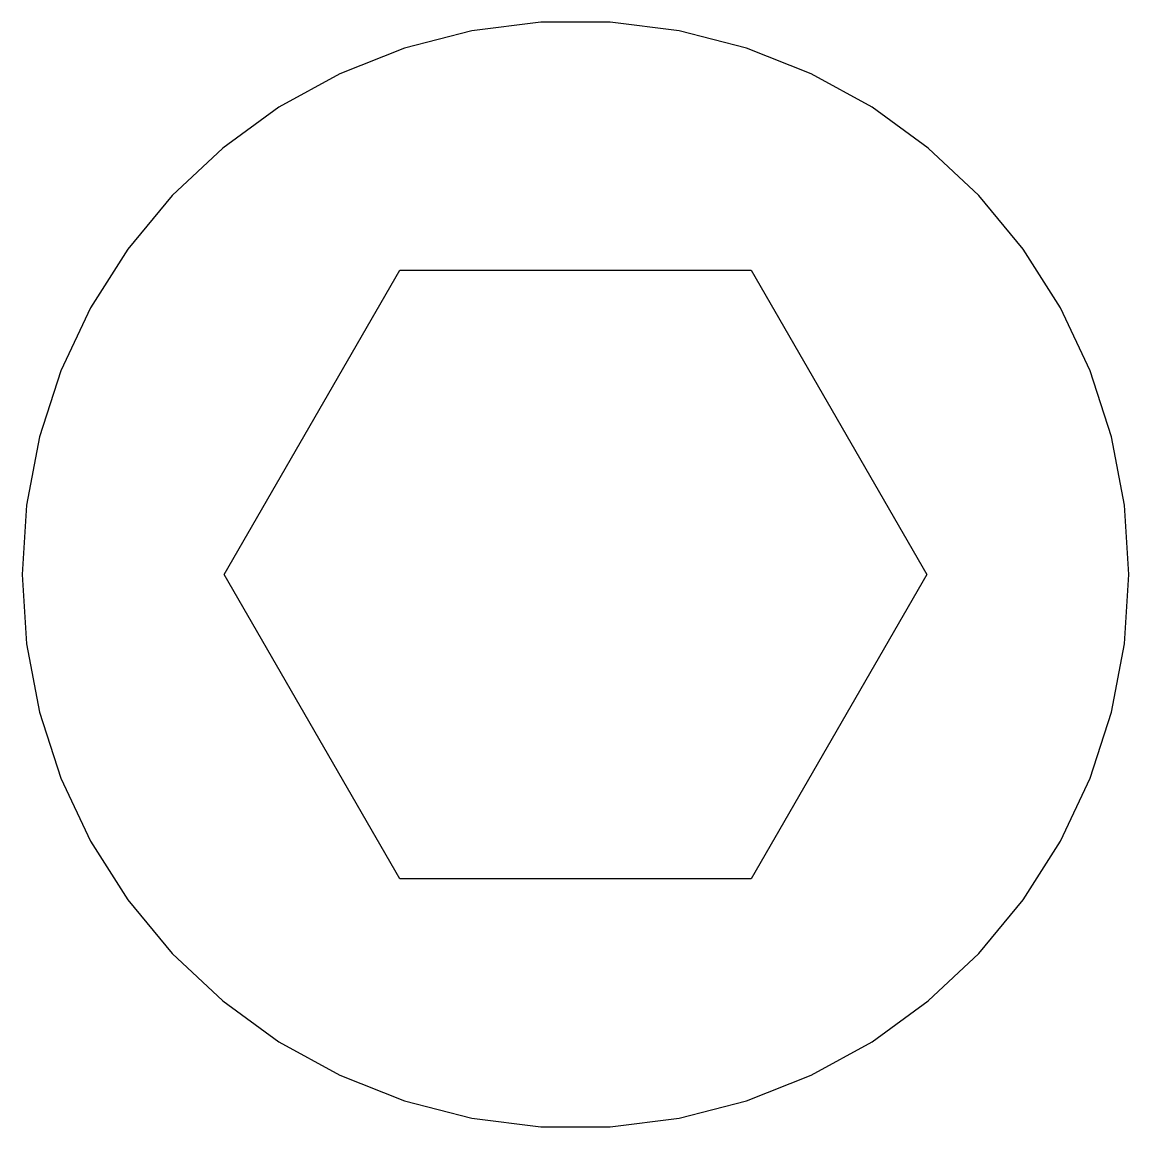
# Model space of a CAD drawing. Header units: metres. Extents: x -5 to 5, y -5 to 115.
# Drawn here: x -5 to 5, y -4.99 to 4.99 of the extents above.
import ezdxf

# ---------------------------------------------------------------- set-up
doc = ezdxf.new("R2010")
doc.units = ezdxf.units.M

msp = doc.modelspace()

# ---------------------------------------------------------------- linework, layer by layer
for p, q in [((-0.936905, 4.91142), (-1.54507, 4.75528)), ((-0.31395, 4.99013), (-0.936905, 4.91142)), ((0.31395, 4.99013), (-0.31395, 4.99013)), ((0.936905, 4.91142), (0.31395, 4.99013)), ((1.54507, 4.75528), (0.936905, 4.91142)), ((-1.54507, 4.75528), (-2.12889, 4.52412)), ((2.12889, 4.52412), (1.54507, 4.75528)), ((-2.12889, 4.52412), (-2.67912, 4.22163)), ((2.67912, 4.22163), (2.12889, 4.52412)), ((-2.67912, 4.22163), (-3.18712, 3.85255)), ((3.18712, 3.85255), (2.67912, 4.22163)), ((-3.18712, 3.85255), (-3.64484, 3.42273)), ((3.64484, 3.42273), (3.18712, 3.85255)), ((-3.64484, 3.42273), (-4.04507, 2.93892)), ((4.04507, 2.93892), (3.64484, 3.42273)), ((-4.04507, 2.93892), (-4.38153, 2.40877)), ((4.38153, 2.40877), (4.04507, 2.93892)), ((-3.17349, 0), (-1.58675, 2.74832)), ((-1.58675, 2.74832), (1.58675, 2.74832)), ((1.58675, 2.74832), (3.17349, 0)), ((-4.38153, 2.40877), (-4.64888, 1.84062)), ((4.64888, 1.84062), (4.38153, 2.40877)), ((-4.64888, 1.84062), (-4.84291, 1.24344)), ((4.84291, 1.24344), (4.64888, 1.84062)), ((-4.84291, 1.24344), (-4.96057, 0.626663)), ((4.96057, 0.626663), (4.84291, 1.24344)), ((-4.96057, 0.626663), (-5, 0)), ((5, 0), (4.96057, 0.626663)), ((-5, 0), (-4.96057, -0.626663)), ((-1.58675, -2.74832), (-3.17349, 0)), ((3.17349, 0), (1.58675, -2.74832)), ((4.96057, -0.626663), (5, 0)), ((-4.96057, -0.626663), (-4.84291, -1.24344)), ((4.84291, -1.24344), (4.96057, -0.626663)), ((-4.84291, -1.24344), (-4.64888, -1.84062)), ((4.64888, -1.84062), (4.84291, -1.24344)), ((-4.64888, -1.84062), (-4.38153, -2.40877)), ((4.38153, -2.40877), (4.64888, -1.84062)), ((-4.38153, -2.40877), (-4.04507, -2.93892)), ((4.04507, -2.93892), (4.38153, -2.40877)), ((1.58675, -2.74832), (-1.58675, -2.74832)), ((-4.04507, -2.93892), (-3.64484, -3.42273)), ((3.64484, -3.42273), (4.04507, -2.93892)), ((-3.64484, -3.42273), (-3.18712, -3.85255)), ((3.18712, -3.85255), (3.64484, -3.42273)), ((-3.18712, -3.85255), (-2.67912, -4.22163)), ((2.67912, -4.22163), (3.18712, -3.85255)), ((-2.67912, -4.22163), (-2.12889, -4.52412)), ((2.12889, -4.52412), (2.67912, -4.22163)), ((-2.12889, -4.52412), (-1.54507, -4.75528)), ((1.54507, -4.75528), (2.12889, -4.52412)), ((-1.54507, -4.75528), (-0.936905, -4.91142)), ((0.936905, -4.91142), (1.54507, -4.75528)), ((-0.936905, -4.91142), (-0.31395, -4.99013)), ((-0.31395, -4.99013), (0.31395, -4.99013)), ((0.31395, -4.99013), (0.936905, -4.91142))]:
    msp.add_line(p, q)

doc.saveas('drawing.dxf')
